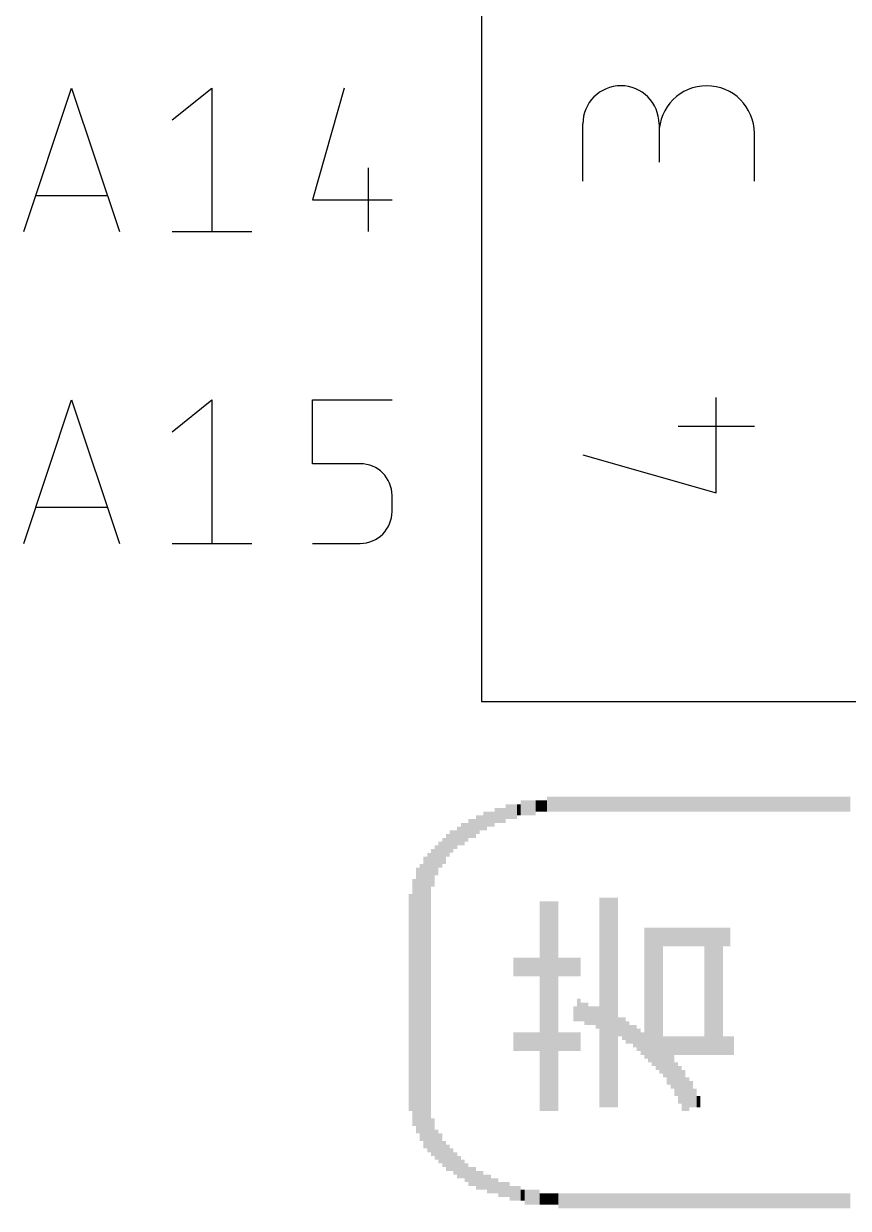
# Model space of a CAD drawing. Extents: x 0 to 55, y 0 to 109.
# Drawn here: x 32.12 to 38.83, y 18.13 to 27.78 of the extents above; entities that cross this region are included whole.
import ezdxf

# ---------------------------------------------------------------- set-up
doc = ezdxf.new("R2010")
doc.units = 0
doc.layers.add('21', color=253, linetype='CONTINUOUS')
doc.layers.add('51', color=253, linetype='CONTINUOUS')

# ---------------------------------------------------------------- blocks, each defined once
blk = doc.blocks.new('RECT')
blk.add_solid([(-0.5, -0.5), (0.5, -0.5), (-0.5, 0.5), (0.5, 0.5)])

msp = doc.modelspace()

# ---------------------------------------------------------------- linework, layer by layer
at = {"layer": '21'}
for p, q in [((35.8458, 33.9408), (35.8458, 22.2568)), ((32.1183, 26.0858), (32.5078, 27.2542)), ((32.5078, 27.2542), (32.8972, 26.0858)), ((33.3262, 26.9946), (33.6508, 27.2542)), ((33.6508, 27.2542), (33.6508, 26.0858)), ((34.7289, 27.2542), (34.4692, 26.3454)), ((34.9236, 26.6051), (34.9236, 26.0858)), ((32.7999, 26.3779), (32.2157, 26.3779)), ((34.4692, 26.3454), (35.1183, 26.3454)), ((33.3262, 26.0858), (33.9753, 26.0858)), ((32.1183, 23.5458), (32.5078, 24.7142)), ((32.5078, 24.7142), (32.8972, 23.5458)), ((33.3262, 24.4546), (33.6508, 24.7142)), ((33.6508, 24.7142), (33.6508, 23.5458)), ((34.4692, 24.1949), (34.4692, 24.7142)), ((34.4692, 24.7142), (35.1183, 24.7142)), ((34.8587, 24.1949), (34.4692, 24.1949)), ((35.1183, 23.8054), (35.1183, 23.9353)), ((32.7999, 23.8379), (32.2157, 23.8379)), ((33.3262, 23.5458), (33.9753, 23.5458)), ((34.4692, 23.5458), (34.8587, 23.5458)), ((35.8458, 22.2568), (39.1478, 22.2568))]:
    msp.add_line(p, q, dxfattribs=at)
for centre, start, end in [((34.8587, 23.9353), 0, 90), ((34.8587, 23.8054), 270, 0)]:
    msp.add_arc(centre, 0.2596, start, end, dxfattribs=at)
at = {"layer": '51'}
for p, q in [((36.6713, 26.4971), (36.6713, 26.9628)), ((37.2921, 26.9628), (37.2921, 26.6524)), ((38.0682, 26.4971), (38.0682, 26.8852)), ((37.7578, 23.9571), (37.7578, 24.7333)), ((37.4474, 24.5004), (38.0682, 24.5004)), ((36.6713, 24.2676), (37.7578, 23.9571))]:
    msp.add_line(p, q, dxfattribs=at)
for centre, radius in [((36.9817, 26.9628), 0.3104), ((37.6802, 26.8852), 0.3881)]:
    msp.add_arc(centre, radius, 0, 180, dxfattribs=at)

# ---------------------------------------------------------------- block references
at = {"layer": '21', "yscale": 0.0305, "rotation": 90}
for p, xscale in [((36.1816, 21.3909), 0.1219), ((36.2121, 21.3909), 0.1219), ((36.2426, 21.3909), 0.1219), ((36.273, 21.3909), 0.1219), ((36.3035, 21.4062), 0.0914), ((36.334, 21.4062), 0.0914), ((36.3645, 21.4062), 0.0914), ((36.395, 21.4214), 0.1219), ((36.4254, 21.4214), 0.1219), ((36.4559, 21.4214), 0.1219), ((36.4864, 21.4214), 0.1219), ((36.5169, 21.4214), 0.1219), ((36.5474, 21.4214), 0.1219), ((36.5778, 21.4214), 0.1219), ((36.6083, 21.4214), 0.1219), ((36.6388, 21.4214), 0.1219), ((36.6693, 21.4214), 0.1219), ((36.6998, 21.4214), 0.1219), ((36.7302, 21.4214), 0.1219), ((36.7607, 21.4214), 0.1219), ((36.7912, 21.4214), 0.1219), ((36.8217, 21.4214), 0.1219), ((36.8522, 21.4214), 0.1219), ((36.8826, 21.4214), 0.1219), ((36.9131, 21.4214), 0.1219), ((36.9436, 21.4214), 0.1219), ((36.9741, 21.4214), 0.1219), ((37.0046, 21.4214), 0.1219), ((37.035, 21.4214), 0.1219), ((37.0655, 21.4214), 0.1219), ((37.096, 21.4214), 0.1219), ((37.1265, 21.4214), 0.1219), ((37.157, 21.4214), 0.1219), ((37.1874, 21.4214), 0.1219), ((37.2179, 21.4214), 0.1219), ((37.2484, 21.4214), 0.1219), ((37.2789, 21.4214), 0.1219), ((37.3094, 21.4214), 0.1219), ((37.3398, 21.4214), 0.1219), ((37.3703, 21.4214), 0.1219), ((37.4008, 21.4214), 0.1219), ((37.4313, 21.4214), 0.1219), ((37.4618, 21.4214), 0.1219), ((37.4922, 21.4214), 0.1219), ((37.5227, 21.4214), 0.1219), ((37.5532, 21.4214), 0.1219), ((37.5837, 21.4214), 0.1219), ((37.6142, 21.4214), 0.1219), ((37.6446, 21.4214), 0.1219), ((37.6751, 21.4214), 0.1219), ((37.7056, 21.4214), 0.1219), ((37.7361, 21.4214), 0.1219), ((37.7666, 21.4214), 0.1219), ((37.797, 21.4214), 0.1219), ((37.8275, 21.4214), 0.1219), ((37.858, 21.4214), 0.1219), ((37.8885, 21.4214), 0.1219), ((37.919, 21.4214), 0.1219), ((37.9494, 21.4214), 0.1219), ((37.9799, 21.4214), 0.1219), ((38.0104, 21.4214), 0.1219), ((38.0409, 21.4214), 0.1219), ((38.0714, 21.4214), 0.1219), ((38.1018, 21.4214), 0.1219), ((38.1323, 21.4214), 0.1219), ((38.1628, 21.4214), 0.1219), ((38.1933, 21.4214), 0.1219), ((38.2238, 21.4214), 0.1219), ((38.2542, 21.4214), 0.1219), ((38.2847, 21.4214), 0.1219), ((38.3152, 21.4214), 0.1219), ((38.3457, 21.4214), 0.1219), ((38.3762, 21.4214), 0.1219), ((38.4066, 21.4214), 0.1219), ((38.4371, 21.4214), 0.1219), ((38.4676, 21.4214), 0.1219), ((38.4981, 21.4214), 0.1219), ((38.5286, 21.4214), 0.1219), ((38.559, 21.4214), 0.1219), ((38.5895, 21.4214), 0.1219), ((38.62, 21.4214), 0.1219), ((38.6505, 21.4214), 0.1219), ((38.681, 21.4214), 0.1219), ((38.7114, 21.4214), 0.1219), ((38.7419, 21.4214), 0.1219), ((38.7724, 21.4214), 0.1219), ((38.8029, 21.4214), 0.1219), ((38.8334, 21.4214), 0.1219), ((35.8158, 21.2538), 0.1524), ((35.8463, 21.269), 0.1219), ((35.8768, 21.2842), 0.1524), ((35.9073, 21.2995), 0.1219), ((35.9378, 21.2995), 0.1219), ((35.9682, 21.33), 0.1219), ((35.9987, 21.33), 0.1219), ((36.0292, 21.33), 0.1219), ((36.0597, 21.3604), 0.1219), ((36.0902, 21.3604), 0.1219), ((36.1206, 21.3604), 0.1219), ((36.1511, 21.3757), 0.0914), ((35.6634, 21.1623), 0.1524), ((35.6939, 21.1776), 0.1829), ((35.7244, 21.1928), 0.1524), ((35.7549, 21.2233), 0.1524), ((35.7854, 21.2233), 0.1524), ((35.5415, 21.0404), 0.2134), ((35.572, 21.0861), 0.1829), ((35.6025, 21.1166), 0.1829), ((35.633, 21.1318), 0.1524), ((35.4501, 20.9032), 0.3048), ((35.4806, 20.9642), 0.2438), ((35.511, 21.0099), 0.2134), ((35.3891, 19.8059), 2.3774), ((35.4196, 19.8059), 2.4384), ((35.3282, 19.8212), 2.1641), ((35.3586, 19.8059), 2.2555), ((35.2977, 19.8059), 2.0117), ((35.2672, 19.8059), 1.7678), ((36.8217, 19.8059), 1.7069), ((36.8522, 19.8059), 1.7069), ((36.8826, 19.8059), 1.7069), ((36.9131, 19.8059), 1.7069), ((36.9436, 19.8059), 1.7069), ((36.334, 19.7755), 1.7069), ((36.3645, 19.7755), 1.7069), ((36.395, 19.7755), 1.7069), ((36.4254, 19.7755), 1.7069), ((36.4559, 19.7755), 1.7069), ((37.1874, 19.8821), 1.0668), ((37.2179, 19.8669), 1.0973), ((37.2484, 19.8517), 1.1278), ((37.2789, 19.8364), 1.1582), ((37.3094, 19.8212), 1.1887), ((37.3398, 20.3393), 0.1524), ((37.3703, 20.3393), 0.1524), ((37.4008, 20.3393), 0.1524), ((37.4313, 20.3393), 0.1524), ((37.4618, 20.3393), 0.1524), ((37.4922, 20.3393), 0.1524), ((37.5227, 20.3393), 0.1524), ((37.5532, 20.3393), 0.1524), ((37.5837, 20.3393), 0.1524), ((37.6142, 20.3393), 0.1524), ((37.6446, 20.3393), 0.1524), ((37.6751, 19.8974), 1.0363), ((37.7056, 19.8974), 1.0363), ((37.7361, 19.8974), 1.0363), ((37.7666, 19.8974), 1.0363), ((37.797, 19.8974), 1.0363), ((37.8275, 20.3393), 0.1524), ((37.858, 20.3393), 0.1524), ((36.1206, 20.0955), 0.1524), ((36.1511, 20.0955), 0.1524), ((36.1816, 20.0955), 0.1524), ((36.2121, 20.0955), 0.1524), ((36.2426, 20.0955), 0.1524), ((36.273, 20.0955), 0.1524), ((36.3035, 20.0955), 0.1524), ((36.4864, 20.0955), 0.1524), ((36.5169, 20.0955), 0.1524), ((36.5474, 20.0955), 0.1524), ((36.5778, 20.0955), 0.1524), ((36.6083, 20.0955), 0.1524), ((36.6388, 20.0955), 0.1524), ((36.6388, 19.745), 0.1829), ((36.6693, 19.7297), 0.1524), ((36.6998, 19.7145), 0.1829), ((36.6083, 19.7145), 0.1219), ((36.7302, 19.6993), 0.1524), ((36.7607, 19.6993), 0.1524), ((36.7912, 19.684), 0.1829), ((36.9741, 19.6078), 0.1524), ((37.0046, 19.5926), 0.1829), ((37.035, 19.5621), 0.1829), ((37.0655, 19.5469), 0.1524), ((37.096, 19.5316), 0.1829), ((37.1265, 19.5012), 0.1829), ((36.1206, 19.4859), 0.1524), ((36.1511, 19.4859), 0.1524), ((36.1816, 19.4859), 0.1524), ((36.2121, 19.4859), 0.1524), ((36.2426, 19.4859), 0.1524), ((36.273, 19.4859), 0.1524), ((36.3035, 19.4859), 0.1524), ((36.4864, 19.4859), 0.1524), ((36.5169, 19.4859), 0.1524), ((36.5474, 19.4859), 0.1524), ((36.5778, 19.4859), 0.1524), ((36.6083, 19.4859), 0.1524), ((36.6388, 19.4859), 0.1524), ((37.157, 19.4707), 0.1829), ((37.3398, 19.364), 0.3353), ((37.3703, 19.3335), 0.3962), ((37.4008, 19.3183), 0.4267), ((37.4313, 19.4554), 0.1524), ((37.4618, 19.4554), 0.1524), ((37.4922, 19.4554), 0.1524), ((37.5227, 19.4554), 0.1524), ((37.5532, 19.4554), 0.1524), ((37.5837, 19.4554), 0.1524), ((37.6142, 19.4554), 0.1524), ((37.6446, 19.4554), 0.1524), ((37.8275, 19.4554), 0.1524), ((37.858, 19.4554), 0.1524), ((37.8885, 19.4554), 0.1524), ((37.4313, 19.1811), 0.2743), ((37.4618, 19.1354), 0.3048), ((37.4922, 19.0897), 0.3353), ((37.5227, 19.0592), 0.2743), ((37.5532, 19.0592), 0.2134), ((37.5837, 19.0287), 0.1524), ((37.6142, 18.9982), 0.0914), ((35.4501, 18.7087), 0.3048), ((35.4806, 18.6477), 0.2438), ((35.511, 18.6172), 0.2438), ((35.5415, 18.5715), 0.2134), ((35.572, 18.541), 0.2134), ((35.6025, 18.5258), 0.1829), ((35.633, 18.4953), 0.1829), ((35.6634, 18.4648), 0.1829), ((35.6939, 18.4496), 0.1524), ((35.7244, 18.4191), 0.1524), ((35.7549, 18.3886), 0.1524), ((35.7854, 18.3886), 0.1524), ((35.8158, 18.3582), 0.1524), ((35.8463, 18.3582), 0.1524), ((35.8768, 18.3429), 0.1219), ((35.9073, 18.3277), 0.1524), ((35.9378, 18.3124), 0.1219), ((35.9682, 18.3124), 0.1219), ((35.9987, 18.282), 0.1219), ((36.0292, 18.282), 0.1219), ((36.0597, 18.282), 0.1219), ((36.0902, 18.2515), 0.1219), ((36.1206, 18.2515), 0.1219), ((36.1511, 18.2515), 0.1219), ((36.1816, 18.2362), 0.0914), ((36.2121, 18.221), 0.1219), ((36.2426, 18.221), 0.1219), ((36.273, 18.221), 0.1219), ((36.3035, 18.221), 0.1219), ((36.334, 18.2058), 0.0914), ((36.3645, 18.2058), 0.0914), ((36.395, 18.2058), 0.0914), ((36.4254, 18.2058), 0.0914), ((36.4559, 18.2058), 0.0914), ((36.4864, 18.1905), 0.1219), ((36.5169, 18.1905), 0.1219), ((36.5474, 18.1905), 0.1219), ((36.5778, 18.1905), 0.1219), ((36.6083, 18.1905), 0.1219), ((36.6388, 18.1905), 0.1219), ((36.6693, 18.1905), 0.1219), ((36.6998, 18.1905), 0.1219), ((36.7302, 18.1905), 0.1219), ((36.7607, 18.1905), 0.1219), ((36.7912, 18.1905), 0.1219), ((36.8217, 18.1905), 0.1219), ((36.8522, 18.1905), 0.1219), ((36.8826, 18.1905), 0.1219), ((36.9131, 18.1905), 0.1219), ((36.9436, 18.1905), 0.1219), ((36.9741, 18.1905), 0.1219), ((37.0046, 18.1905), 0.1219), ((37.035, 18.1905), 0.1219), ((37.0655, 18.1905), 0.1219), ((37.096, 18.1905), 0.1219), ((37.1265, 18.1905), 0.1219), ((37.157, 18.1905), 0.1219), ((37.1874, 18.1905), 0.1219), ((37.2179, 18.1905), 0.1219), ((37.2484, 18.1905), 0.1219), ((37.2789, 18.1905), 0.1219), ((37.3094, 18.1905), 0.1219), ((37.3398, 18.1905), 0.1219), ((37.3703, 18.1905), 0.1219), ((37.4008, 18.1905), 0.1219), ((37.4313, 18.1905), 0.1219), ((37.4618, 18.1905), 0.1219), ((37.4922, 18.1905), 0.1219), ((37.5227, 18.1905), 0.1219), ((37.5532, 18.1905), 0.1219), ((37.5837, 18.1905), 0.1219), ((37.6142, 18.1905), 0.1219), ((37.6446, 18.1905), 0.1219), ((37.6751, 18.1905), 0.1219), ((37.7056, 18.1905), 0.1219), ((37.7361, 18.1905), 0.1219), ((37.7666, 18.1905), 0.1219), ((37.797, 18.1905), 0.1219), ((37.8275, 18.1905), 0.1219), ((37.858, 18.1905), 0.1219), ((37.8885, 18.1905), 0.1219), ((37.919, 18.1905), 0.1219), ((37.9494, 18.1905), 0.1219), ((37.9799, 18.1905), 0.1219), ((38.0104, 18.1905), 0.1219), ((38.0409, 18.1905), 0.1219), ((38.0714, 18.1905), 0.1219), ((38.1018, 18.1905), 0.1219), ((38.1323, 18.1905), 0.1219), ((38.1628, 18.1905), 0.1219), ((38.1933, 18.1905), 0.1219), ((38.2238, 18.1905), 0.1219), ((38.2542, 18.1905), 0.1219), ((38.2847, 18.1905), 0.1219), ((38.3152, 18.1905), 0.1219), ((38.3457, 18.1905), 0.1219), ((38.3762, 18.1905), 0.1219), ((38.4066, 18.1905), 0.1219), ((38.4371, 18.1905), 0.1219), ((38.4676, 18.1905), 0.1219), ((38.4981, 18.1905), 0.1219), ((38.5286, 18.1905), 0.1219), ((38.559, 18.1905), 0.1219), ((38.5895, 18.1905), 0.1219), ((38.62, 18.1905), 0.1219), ((38.6505, 18.1905), 0.1219), ((38.681, 18.1905), 0.1219), ((38.7114, 18.1905), 0.1219), ((38.7419, 18.1905), 0.1219), ((38.7724, 18.1905), 0.1219), ((38.8029, 18.1905), 0.1219), ((38.8334, 18.1905), 0.1219)]:
    msp.add_blockref('RECT', p, dxfattribs=dict(at, xscale=xscale))

doc.saveas('drawing.dxf')
